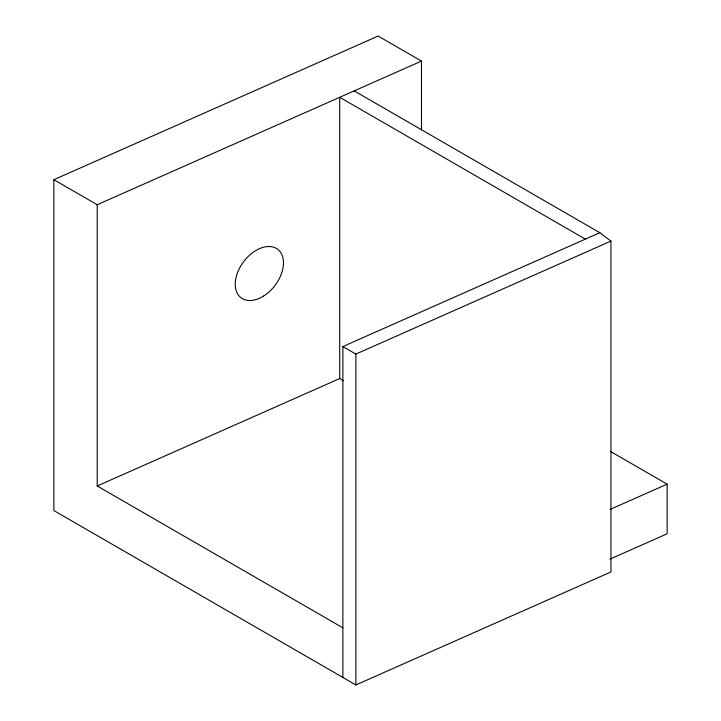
<?xml version="1.0" encoding="UTF-8"?>
<svg xmlns="http://www.w3.org/2000/svg" width="721" height="721" viewBox="0 0 721 721"><rect width="100%" height="100%" fill="white"/><g stroke="black" fill="none" stroke-linecap="round" stroke-linejoin="round"><path stroke-width="1.08" d="M354.182 90.891L599.845 232.721L610.948 241.075L610.948 571.951L355.877 684.95L53.859 510.576L53.859 179.709L378.128 36.05L421.479 61.078L421.479 129.699M53.859 179.709L97.209 204.737L421.479 61.078M342.872 677.443L342.872 346.567L599.845 232.721M342.872 346.567L355.877 354.074L610.948 241.075M97.209 204.737L97.209 485.981L339.717 378.543L343.62 380.796M610.047 509.45L667.141 484.152L667.141 533.783L610.047 559.081M585.38 239.138L339.717 97.299L339.717 378.543M610.597 451.508L667.141 484.152M97.209 485.981L342.872 627.811M355.877 354.074L355.877 684.95M263.58 296.079A30.39 19.683 -53 0 0 277.783 249.367A30.39 19.683 -53 0 0 236.668 275.134A30.39 19.683 -53 0 0 263.58 296.079"/></g></svg>
